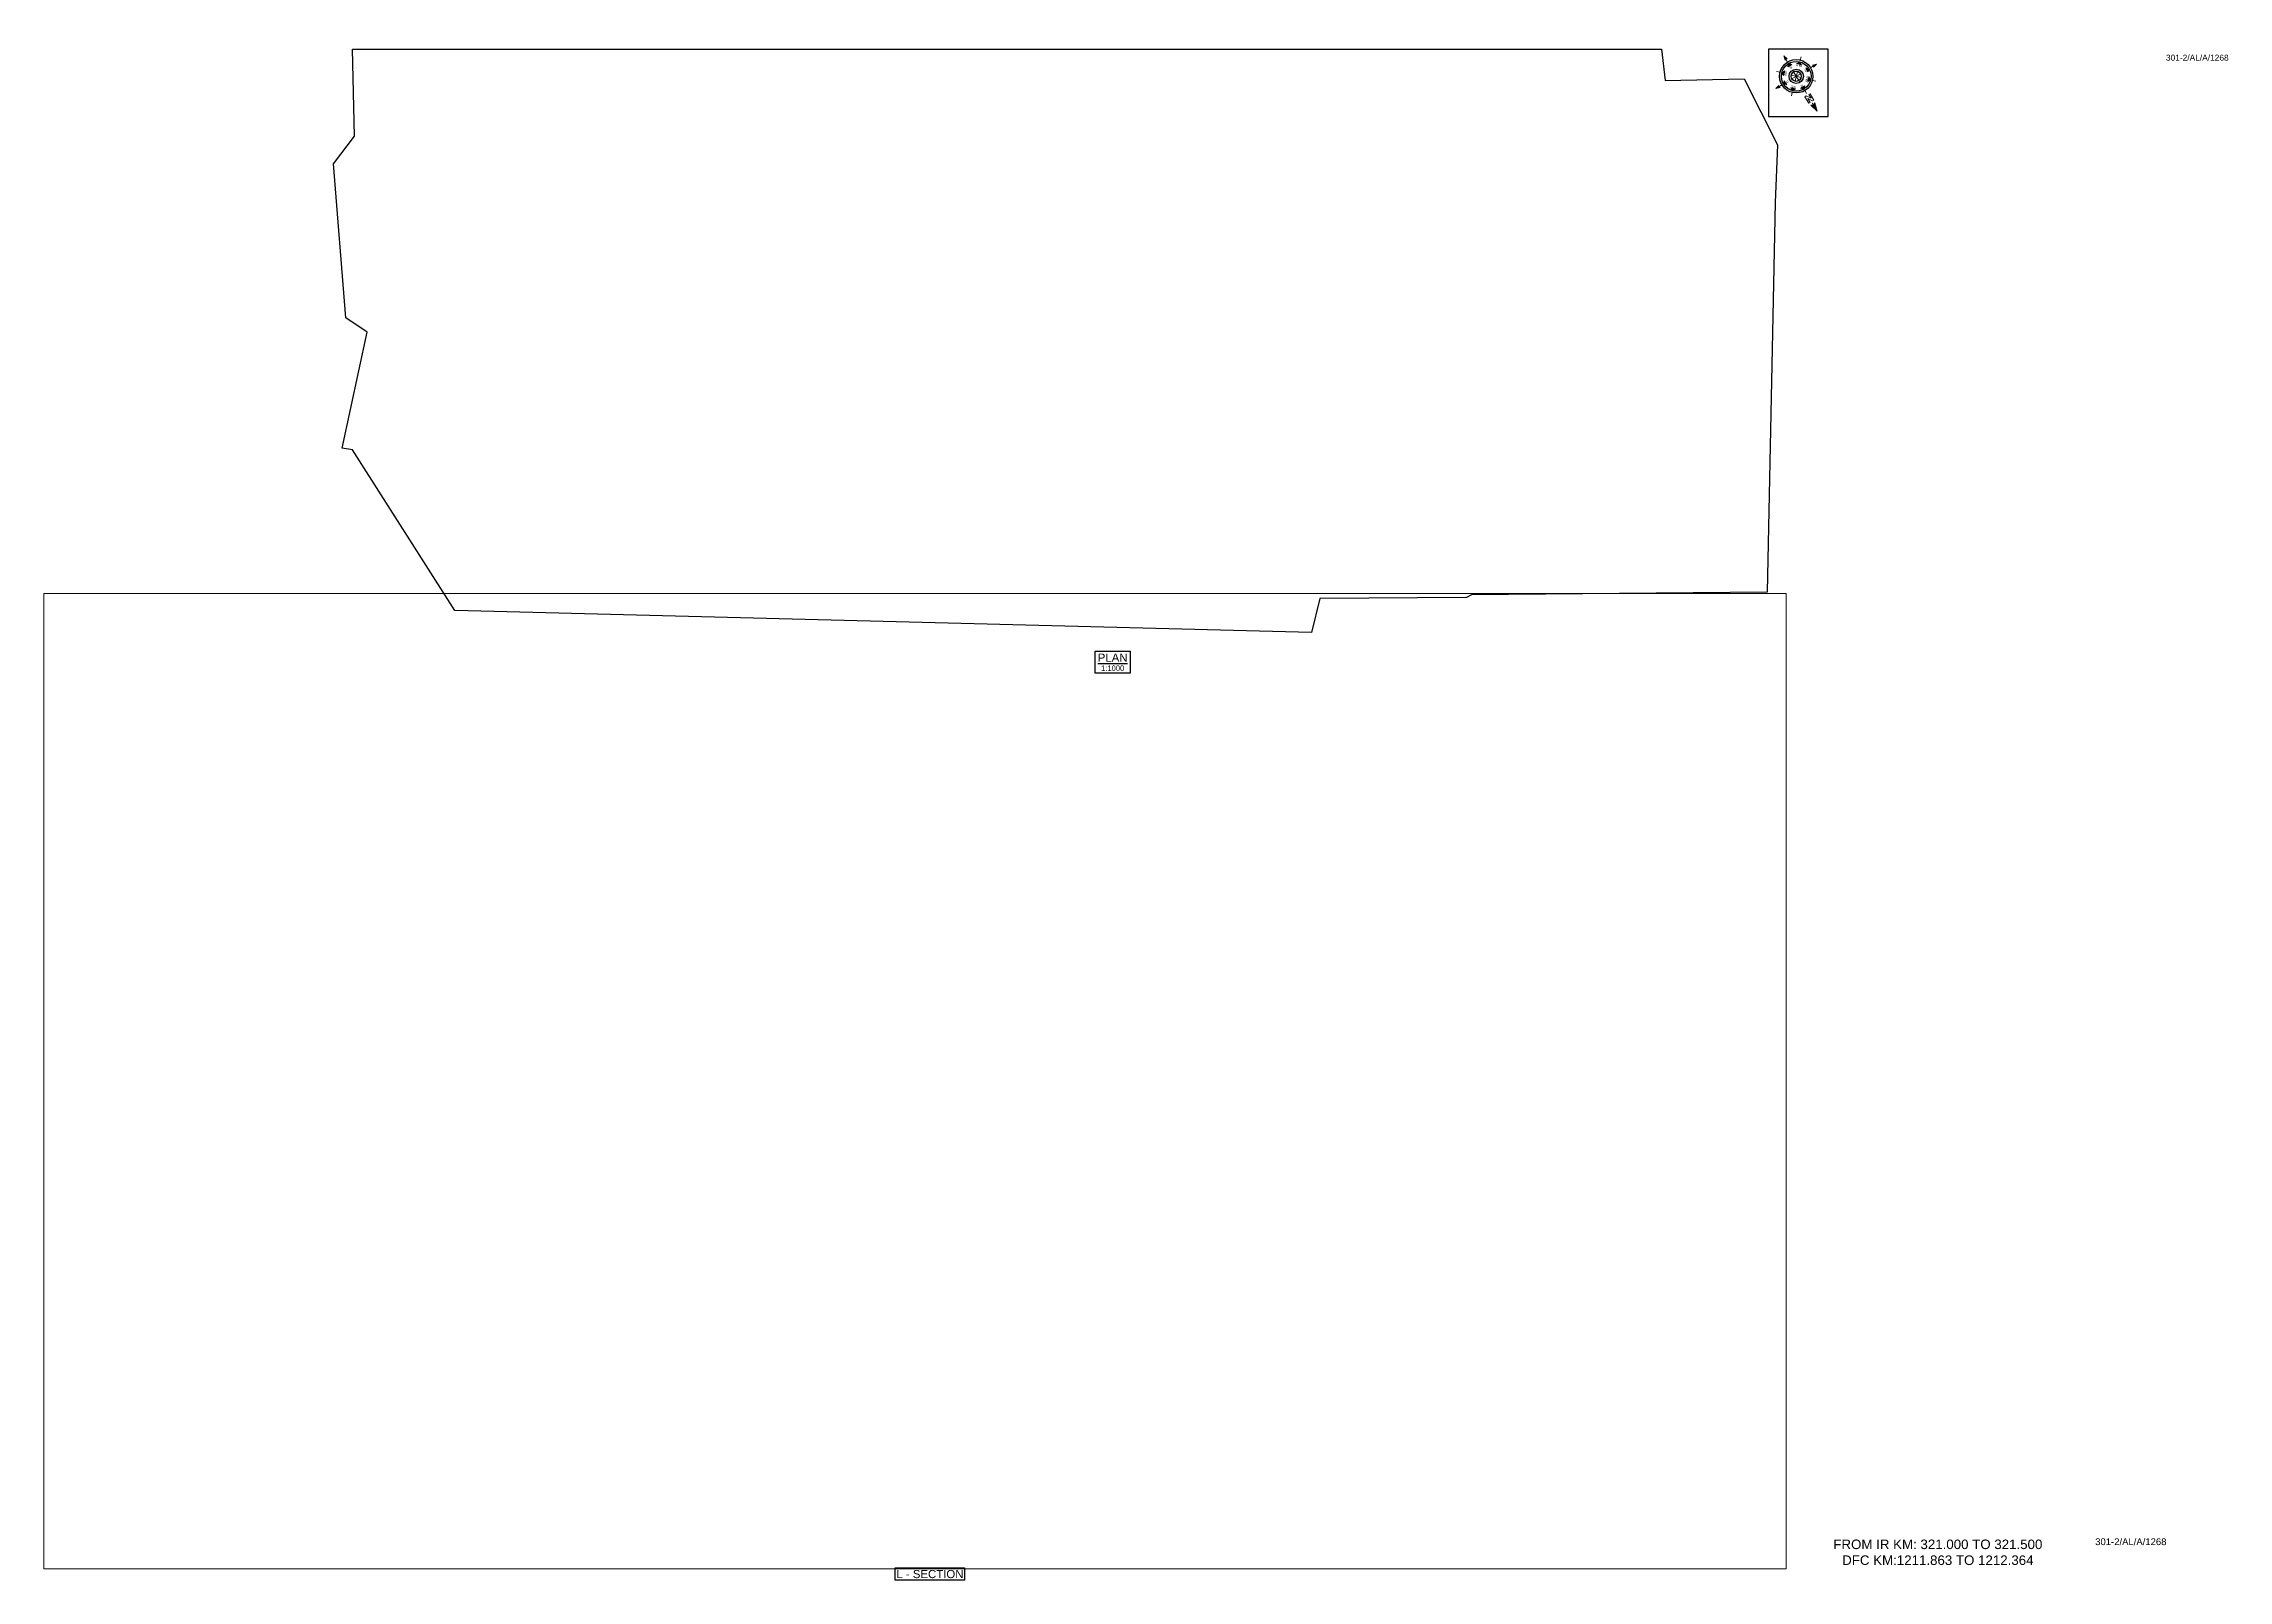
# Paper-space layout '1268' of a CAD drawing. Header units: metres. Extents: x 19 to 823, y 16 to 581.
import ezdxf
from ezdxf.enums import TextEntityAlignment as Align

# ---------------------------------------------------------------- set-up
doc = ezdxf.new("R2010")
doc.units = ezdxf.units.M
doc.header["$MEASUREMENT"] = 0
doc.layers.get('Defpoints').update_dxf_attribs({"color": 5})
doc.layers.add('title', color=7, linetype='Continuous')
doc.styles.get("Standard").update_dxf_attribs({"font": 'arial.ttf'})
doc.styles.add('Style-Arial', font='arial.ttf')

# ---------------------------------------------------------------- blocks, each defined once
blk = doc.blocks.new('N')
for points in [[(0, 8.41), (-0.49, 6.68), (0, 6.93)], [(0.49, 6.68), (0, 6.93), (0, 8.41)], [(-4.93, 0), (-4.07, 0.25), (-4.19, 0)], [(-4.07, -0.25), (-4.19, 0), (-4.93, 0)], [(-3.08, 0), (-2.59, 0.49), (-2.59, -0.49)], [(-2.18, 2.18), (-1.48, 2.18), (-2.18, 1.48)], [(0, 3.08), (0.49, 2.59), (-0.49, 2.59)], [(2.18, 2.18), (2.18, 1.48), (1.48, 2.18)], [(3.08, 0), (2.59, -0.49), (2.59, 0.49)], [(4.07, 0.25), (4.19, 0), (4.93, 0)], [(4.93, 0), (4.07, -0.25), (4.19, 0)], [(-2.18, -2.18), (-2.18, -1.48), (-1.48, -2.18)], [(0, -3.08), (-0.49, -2.59), (0.49, -2.59)], [(0, -4.93), (-0.25, -4.07), (0, -4.19)], [(0.25, -4.07), (0, -4.19), (0, -4.93)], [(2.18, -2.18), (1.48, -2.18), (2.18, -1.48)]]:
    blk.add_hatch(color=7).paths.add_polyline_path(points, flags=0)
h = blk.add_hatch(color=7)
h.paths.add_polyline_path([(0, -3.08), (0, -3.46, 1), (0, 3.46), (0, 3.08, -1)])
h.paths.add_polyline_path([(0, 1.05), (0, 1.48, 1), (0, -1.48), (0, -1.05, -1)])
at = {"color": 7, "linetype": 'ByBlock', "lineweight": 13}
for p, q in [((-0.61, 4.57), (-0.61, 6.12)), ((-0.61, 6.12), (-0.3, 6.12)), ((-0.3, 6.12), (0.32, 5.19)), ((0.32, 4.57), (-0.3, 5.5)), ((-0.3, 5.5), (-0.3, 4.57)), ((0.32, 5.19), (0.32, 6.12)), ((0.32, 6.12), (0.64, 6.12)), ((0.64, 6.12), (0.64, 4.57))]:
    blk.add_line(p, q, dxfattribs=at)
at = {"color": 7, "lineweight": 13}
for p, q in [((0, 6.41), (0, 7.28)), ((-3.46, 0), (-4.19, 0)), ((-2.45, 2.45), (-2.97, 2.97)), ((1.05, 0), (-1.05, 0)), ((-1.05, 0), (1.05, 0)), ((-0.74, 0.74), (0.74, -0.74)), ((0.74, 0.74), (-0.74, -0.74)), ((0.74, -0.74), (-0.74, 0.74)), ((-0.74, -0.74), (0.74, 0.74)), ((0, 3.46), (0, 4.19)), ((0, 3.46), (0, 3.08)), ((0, 1.05), (0, 1.48)), ((0, 1.05), (0, -1.05)), ((0, -1.05), (0, 1.05)), ((2.45, 2.45), (2.97, 2.97)), ((3.46, 0), (4.19, 0)), ((-2.45, -2.45), (-2.97, -2.97)), ((0, -1.05), (0, -1.48)), ((0, -3.46), (0, -3.08)), ((0, -3.46), (0, -4.19)), ((2.45, -2.45), (2.97, -2.97))]:
    blk.add_line(p, q, dxfattribs=at)
at = {"color": 7, "linetype": 'ByBlock', "lineweight": 13}
for points in [[(-0.3, 4.57), (-0.61, 4.57)], [(0.32, 4.57), (0.64, 4.57)]]:
    blk.add_lwpolyline(points, dxfattribs=at)
at = {"color": 7, "lineweight": 13}
for points in [[(0, 8.41), (-0.49, 6.68), (0, 6.93), (0, 6.93)], [(0.49, 6.68), (0, 6.93), (0, 8.41), (0, 8.41)], [(-4.93, 0), (-4.07, 0.25), (-4.19, 0), (-4.19, 0)], [(-4.07, -0.25), (-4.19, 0), (-4.93, 0), (-4.93, 0)], [(-3.08, 0), (-2.59, 0.49), (-2.59, -0.49), (-2.59, -0.49)], [(-2.18, 2.18), (-1.48, 2.18), (-2.18, 1.48), (-2.18, 1.48)], [(0, 3.08), (0.49, 2.59), (-0.49, 2.59), (-0.49, 2.59)], [(2.18, 2.18), (2.18, 1.48), (1.48, 2.18), (1.48, 2.18)], [(3.08, 0), (2.59, -0.49), (2.59, 0.49), (2.59, 0.49)], [(4.07, 0.25), (4.19, 0), (4.93, 0), (4.93, 0)], [(4.93, 0), (4.07, -0.25), (4.19, 0), (4.19, 0)], [(-2.18, -2.18), (-2.18, -1.48), (-1.48, -2.18), (-1.48, -2.18)], [(0, -3.08), (-0.49, -2.59), (0.49, -2.59), (0.49, -2.59)], [(0, -4.93), (-0.25, -4.07), (0, -4.19), (0, -4.19)], [(0.25, -4.07), (0, -4.19), (0, -4.93), (0, -4.93)], [(2.18, -2.18), (1.48, -2.18), (2.18, -1.48), (2.18, -1.48)]]:
    blk.add_lwpolyline(points, close=True, dxfattribs=at)
at = {"color": 7}
for radius in [3.46, 3.08, 1.48, 1.05]:
    blk.add_circle((0, 0), radius, dxfattribs=at)
for s, rotation, p in [('W', 90, (-2.1, 0)), ('NW', 45, (-1.48, 1.48)), ('NE', 315, (1.48, 1.48)), ('E', 270, (1.97, 0)), ('SW', 135, (-1.48, -1.48)), ('SE', 225, (1.48, -1.48))]:
    blk.add_text(s, height=0.6, rotation=rotation, dxfattribs=at).set_placement(p, align=Align.CENTER)
for s, p in [('N', (0, 2.1)), ('S', (0, -2.47))]:
    blk.add_text(s, height=0.6, dxfattribs=at).set_placement(p, align=Align.CENTER)

psp = doc.layouts.new('1268')

# ---------------------------------------------------------------- linework, layer by layer
for points in [[(676, 579), (653.96, 579), (653.96, 554.19), (676, 554.19)], [(332.72, 15.83), (332.72, 20.43), (358.25, 20.43), (358.25, 15.83)]]:
    psp.add_lwpolyline(points, close=True)
at = {"layer": 'Defpoints'}
psp.add_lwpolyline([(133.08, 579), (614.58, 579), (616.03, 567.41), (645.07, 568.03), (657.31, 543.8), (656.4, 522.54), (656.4, 522.54), (653.5, 379.24), (544.76, 378.33), (542.94, 377.35), (488.91, 376.9), (485.83, 364.4), (170.67, 372.53), (133.13, 431.66), (129.24, 432.19), (138.49, 474.92), (130.63, 480.16), (126.1, 536.83), (133.82, 546.94)], close=True, dxfattribs=at)
at = {"layer": 'title', "color": 7, "linetype": 'Continuous', "lineweight": -3}
psp.add_lwpolyline([(406.33, 357.62), (419.22, 357.62), (419.22, 349.47), (406.33, 349.47)], close=True, dxfattribs=at)

# ---------------------------------------------------------------- block references
at = {"xscale": 1.77154152297335, "yscale": 1.77154152297335, "zscale": 1.77154152297335, "rotation": 211.0343912723542}
psp.add_blockref('N', (664.2, 569), dxfattribs=at)

# ---------------------------------------------------------------- texts
at = {"style": 'Style-Arial'}
for height, p in [(2.2, (800.22, 574.76)), (2.5, (774.19, 28.76))]:
    psp.add_text('301-2/AL/A/1268', height=height, dxfattribs=at).set_placement(p)
at = {"insert": (668.57, 30.81), "char_height": 3.5, "attachment_point": 1, "style": 'Style-Arial'}
psp.add_mtext_dynamic_manual_height_columns('\\pxqc;{\\C7;FROM IR KM: 321.000 TO 321.500\\P\\C1;DFC KM:1211.863 TO 1212.364 }', width=95.4615, gutter_width=17.5, heights=[0], dxfattribs=at)
at = {"layer": 'title', "color": 7, "linetype": 'Continuous', "lineweight": -3, "style": 'Style-Arial'}
for s, height, p in [('%%UPLAN', 3, (412.72, 355.18)), ('1:1000', 2, (412.72, 351.32))]:
    psp.add_text(s, height=height, dxfattribs=at).set_placement(p, align=Align.MIDDLE)
at = {"layer": 'title', "style": 'Style-Arial'}
psp.add_text('L - SECTION', height=3, rotation=0.00006, dxfattribs=at).set_placement((345.5, 18.13), align=Align.MIDDLE_CENTER)

# ---------------------------------------------------------------- viewports
at = {"layer": 'Defpoints', "view_twist_angle": 211.03439127}
vp = psp.add_viewport(center=(391.7, 471.7), size=(531.2, 214.5991), view_center_point=(1211143.33, -3229823.9), view_height=214.5991, dxfattribs=at)
vp.dxf.flags = 0x10000  # cut along an outline
vp.dxf.clipping_boundary_handle = psp.add_lwpolyline([(133.08, 579), (614.58, 579), (616.03, 567.41), (645.07, 568.03), (657.31, 543.8), (656.4, 522.54), (656.4, 522.54), (653.5, 379.24), (544.76, 378.33), (542.94, 377.35), (488.91, 376.9), (485.83, 364.4), (170.67, 372.53), (133.13, 431.66), (129.24, 432.19), (138.49, 474.92), (130.63, 480.16), (126.1, 536.83), (133.82, 546.94)], format="xyb", close=True, dxfattribs={"invisible": 1}).dxf.handle
at = {"layer": 'Defpoints'}
psp.add_viewport(center=(339.98, 199.39), size=(641.01, 358.7843), view_center_point=(4206.29, -2056.74), view_height=358.7843, status=3, dxfattribs=at)

doc.saveas('drawing.dxf')
